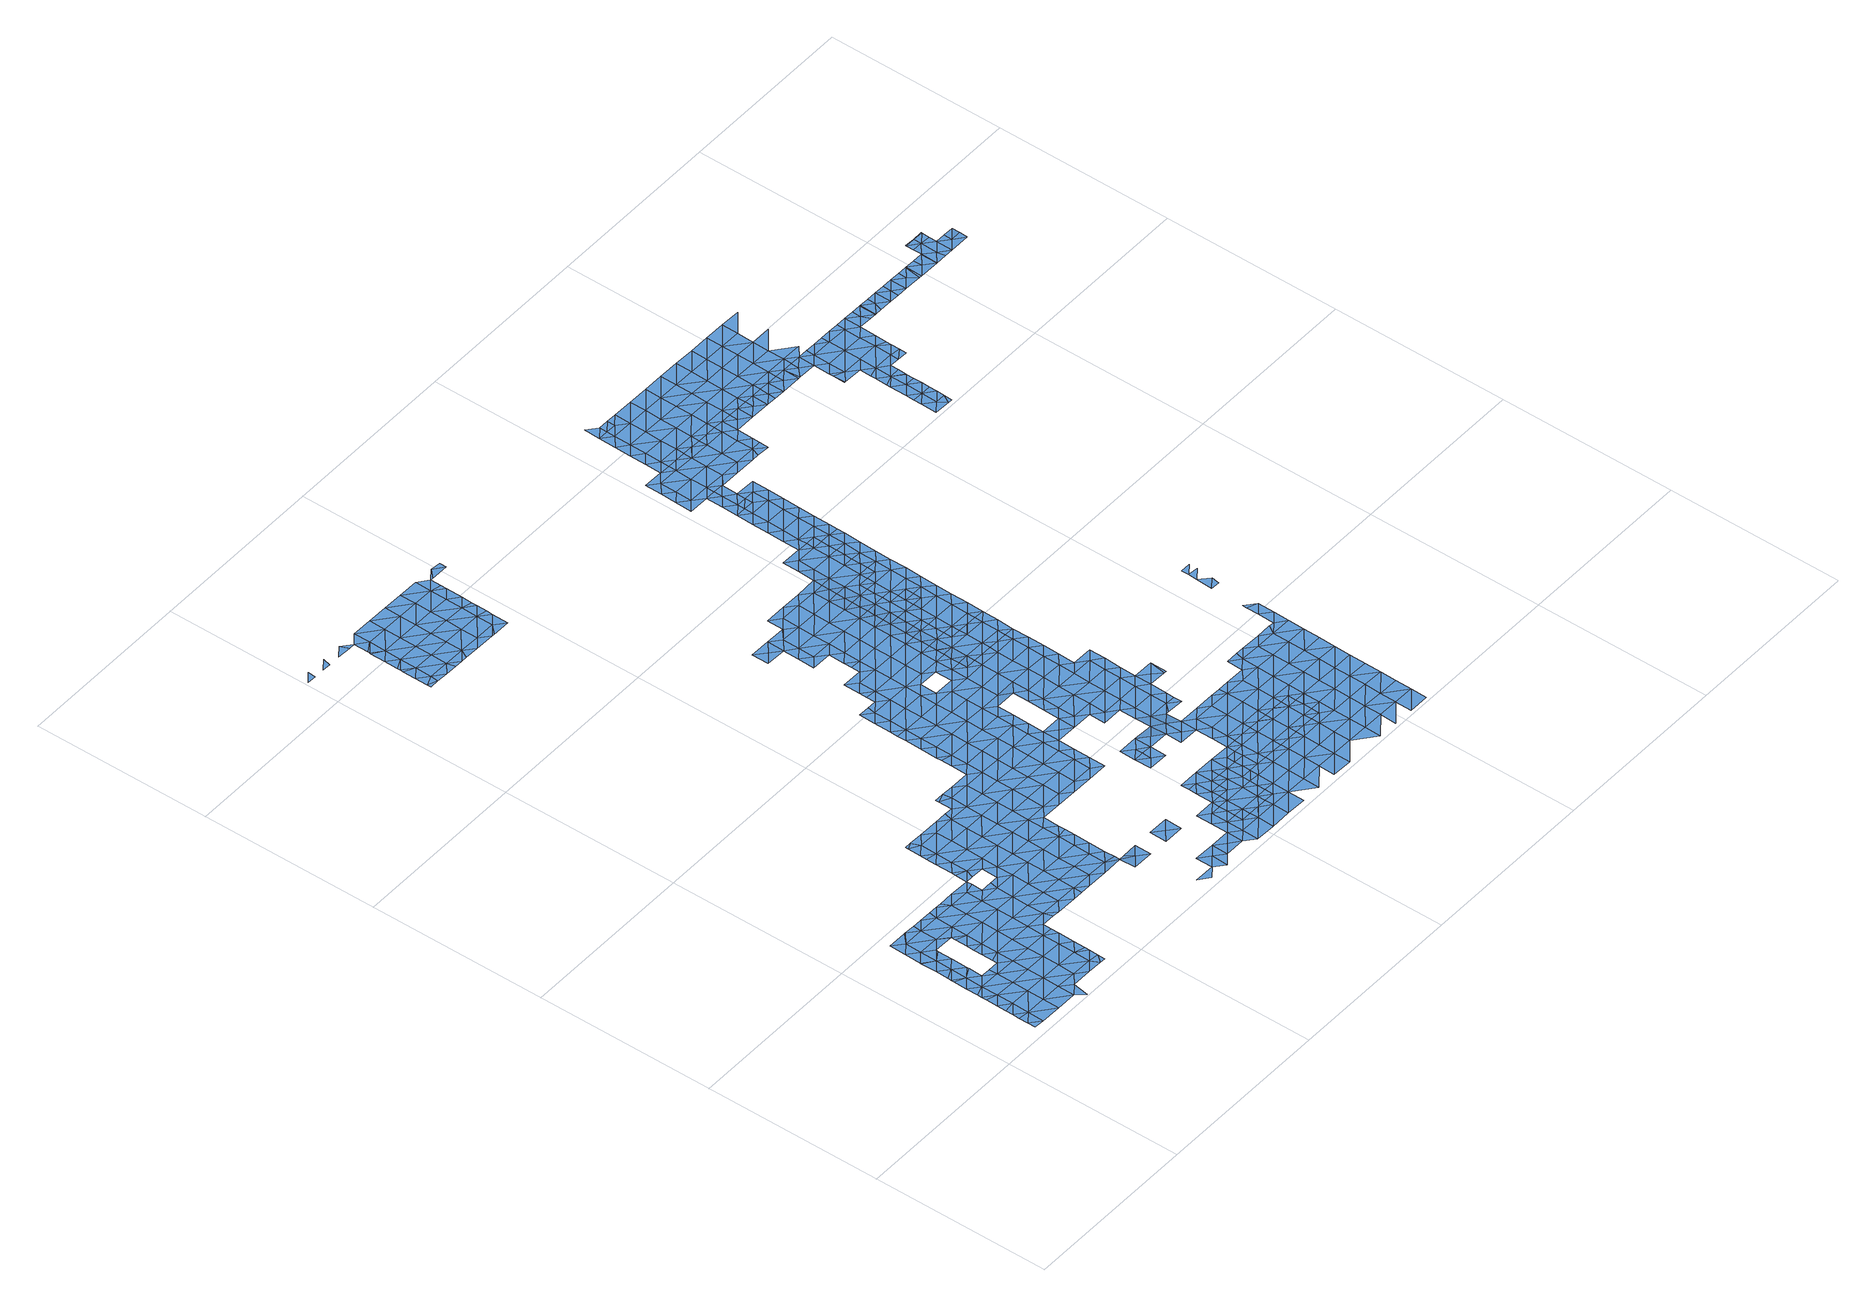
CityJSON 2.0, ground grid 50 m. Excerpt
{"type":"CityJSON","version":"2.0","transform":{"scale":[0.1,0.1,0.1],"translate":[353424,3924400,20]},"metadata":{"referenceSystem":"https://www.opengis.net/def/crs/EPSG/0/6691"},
"CityObjects":{
"waterbody1":{"type":"WaterBody","attributes":{"name":"3","class":"1140","function":"1","WaterBodyRiverFloodingRiskAttribute.description":"6","WaterBodyRiverFloodingRiskAttribute.rankOrg":"1","WaterBodyRiverFloodingRiskAttribute.adminType":"2","WaterBodyRiverFloodingRiskAttribute.scale":"L2"},"geometry":[{"type":"MultiSurface","lod":"1","boundaries":[[[0,1,2]],[[2,3,4]],[[4,3,5]],[[2,1,3]],[[5,6,7]],[[7,6,8]],[[5,3,6]],[[9,10,8]],[[1,11,3]],[[9,12,10]],[[8,6,9]],[[12,13,14]],[[15,6,3]],[[9,13,12]],[[11,16,3]],[[14,13,17]],[[16,15,3]],[[15,9,6]],[[17,18,19]],[[19,18,20]],[[18,17,13]],[[21,13,9]],[[22,23,20]],[[15,21,9]],[[23,22,24]],[[25,18,13]],[[26,16,11]],[[20,18,22]],[[27,28,24]],[[22,27,24]],[[21,29,13]],[[28,27,30]],[[31,18,25]],[[22,18,32]],[[27,33,30]],[[26,34,16]],[[25,13,29]],[[16,35,15]],[[30,33,36]],[[32,18,31]],[[32,37,22]],[[35,21,15]],[[27,22,37]],[[38,25,29]],[[36,39,40]],[[41,33,27]],[[35,16,34]],[[42,29,21]],[[36,33,39]],[[43,41,27]],[[43,27,37]],[[35,42,21]],[[44,34,26]],[[38,29,45]],[[46,40,39]],[[26,47,44]],[[41,48,33]],[[49,45,29]],[[33,48,39]],[[44,50,34]],[[51,46,39]],[[34,50,35]],[[49,29,42]],[[52,51,39]],[[53,48,41]],[[35,54,42]],[[55,45,56]],[[56,45,49]],[[39,48,52]],[[57,50,44]],[[58,55,56]],[[59,60,58]],[[42,54,49]],[[35,50,61]],[[60,59,62]],[[59,58,56]],[[63,51,52]],[[48,53,64]],[[65,56,49]],[[66,67,62]],[[35,61,54]],[[59,66,62]],[[48,68,52]],[[54,65,49]],[[66,64,67]],[[68,48,64]],[[57,69,50]],[[50,69,61]],[[63,52,70]],[[66,68,64]],[[65,71,56]],[[56,72,59]],[[73,66,59]],[[69,74,61]],[[75,69,57]],[[70,52,76]],[[52,68,76]],[[72,73,59]],[[73,68,66]],[[56,71,72]],[[54,61,77]],[[54,78,65]],[[79,70,76]],[[77,78,54]],[[78,71,65]],[[80,76,68]],[[75,81,69]],[[61,74,77]],[[82,74,69]],[[83,79,76]],[[81,75,84]],[[82,69,81]],[[71,85,72]],[[80,68,73]],[[78,85,71]],[[86,77,74]],[[87,86,74]],[[87,74,82]],[[83,76,88]],[[76,80,88]],[[77,89,78]],[[88,90,83]],[[89,77,86]],[[73,91,80]],[[72,85,92]],[[73,72,91]],[[78,93,85]],[[94,78,89]],[[72,92,91]],[[78,94,93]],[[90,88,95]],[[88,80,96]],[[97,85,93]],[[80,91,96]],[[92,85,97]],[[88,98,95]],[[88,96,98]],[[93,99,97]],[[92,97,100]],[[91,92,101]],[[98,102,95]],[[96,91,101]],[[99,103,97]],[[92,100,101]],[[98,96,104]],[[103,105,97]],[[106,98,104]],[[104,96,107]],[[96,101,107]],[[102,98,106]],[[100,97,105]],[[100,108,101]],[[109,104,107]],[[110,107,101]],[[102,111,112]],[[100,105,108]],[[113,109,107]],[[112,111,114]],[[105,103,115]],[[102,116,111]],[[117,101,108]],[[118,111,116]],[[119,114,120]],[[110,101,117]],[[114,111,120]],[[119,121,122]],[[113,107,110]],[[123,105,115]],[[122,121,124]],[[121,119,120]],[[108,105,123]],[[108,125,117]],[[126,123,115]],[[110,127,113]],[[121,128,124]],[[123,125,108]],[[124,128,129]],[[118,113,127]],[[130,129,131]],[[120,111,132]],[[111,118,132]],[[133,110,117]],[[129,128,131]],[[118,127,132]],[[133,127,110]],[[121,120,134]],[[135,117,125]],[[123,126,136]],[[137,128,121]],[[128,138,131]],[[120,132,134]],[[133,117,135]],[[139,121,134]],[[127,140,132]],[[125,123,141]],[[123,136,141]],[[137,121,139]],[[128,137,138]],[[125,142,135]],[[143,127,133]],[[132,140,134]],[[141,142,125]],[[127,143,140]],[[136,144,141]],[[145,137,139]],[[135,142,146]],[[133,135,147]],[[134,140,148]],[[139,134,149]],[[138,137,150]],[[143,133,147]],[[149,134,148]],[[135,146,147]],[[151,141,144]],[[142,141,151]],[[152,153,143]],[[153,148,140]],[[145,139,149]],[[142,154,146]],[[152,143,147]],[[151,154,142]],[[140,143,153]],[[150,137,145]],[[144,155,151]],[[145,156,150]],[[153,157,148]],[[158,152,147]],[[157,159,148]],[[159,145,149]],[[146,154,160]],[[155,161,151]],[[147,146,158]],[[162,154,151]],[[149,148,159]],[[146,160,158]],[[151,161,162]],[[156,145,163]],[[152,164,153]],[[159,165,145]],[[162,166,154]],[[164,157,153]],[[145,165,163]],[[160,154,166]],[[167,152,158]],[[168,158,160]],[[166,168,160]],[[152,167,164]],[[169,170,171]],[[163,172,173]],[[157,174,159]],[[172,163,165]],[[173,175,176]],[[158,177,167]],[[178,158,168]],[[159,174,165]],[[177,158,178]],[[157,164,179]],[[173,172,175]],[[177,180,167]],[[164,167,180]],[[157,179,174]],[[174,181,165]],[[165,182,172]],[[180,183,164]],[[181,182,165]],[[175,172,184]],[[164,183,179]],[[185,171,186]],[[187,171,185]],[[184,172,182]],[[186,188,185]],[[189,190,179]],[[187,185,191]],[[179,183,189]],[[174,179,190]],[[182,192,184]],[[183,180,193]],[[185,188,191]],[[181,174,190]],[[190,194,181]],[[191,188,195]],[[196,192,182]],[[183,197,189]],[[182,181,196]],[[196,181,194]],[[183,193,198]],[[188,199,195]],[[190,189,197]],[[183,198,197]],[[191,195,200]],[[190,201,194]],[[196,202,192]],[[199,200,195]],[[193,203,198]],[[192,202,204]],[[202,205,204]],[[190,197,201]],[[206,204,205]],[[207,206,205]],[[208,209,207]],[[200,199,210]],[[211,198,203]],[[199,212,210]],[[198,213,197]],[[194,201,214]],[[196,194,215]],[[196,216,202]],[[208,207,205]],[[211,213,198]],[[213,201,197]],[[215,194,214]],[[217,218,209]],[[219,200,220]],[[208,217,209]],[[200,210,220]],[[202,221,205]],[[222,210,212]],[[220,223,219]],[[224,214,201]],[[196,215,216]],[[218,225,226]],[[203,227,211]],[[228,219,223]],[[217,225,218]],[[229,222,212]],[[226,225,230]],[[220,210,231]],[[232,217,208]],[[202,216,221]],[[201,213,224]],[[233,234,220]],[[233,220,231]],[[230,235,236]],[[208,205,232]],[[223,220,234]],[[231,210,222]],[[237,238,214]],[[230,225,235]],[[232,205,221]],[[228,223,239]],[[240,216,215]],[[241,211,227]],[[217,242,225]],[[214,224,237]],[[243,239,223]],[[215,214,238]],[[243,223,234]],[[236,244,245]],[[244,236,235]],[[238,240,215]],[[246,231,222]],[[216,240,221]],[[242,217,232]],[[213,211,247]],[[244,248,245]],[[225,249,235]],[[250,241,227]],[[224,213,247]],[[229,251,222]],[[211,241,247]],[[222,252,246]],[[253,249,225]],[[224,254,237]],[[225,242,253]],[[254,238,237]],[[252,222,255]],[[232,256,242]],[[224,247,257]],[[248,244,258]],[[259,247,241]],[[221,240,260]],[[250,259,241]],[[232,221,256]],[[244,235,261]],[[229,262,251]],[[255,222,251]],[[224,257,254]],[[244,261,258]],[[221,260,256]],[[263,253,242]],[[235,249,261]],[[247,264,257]],[[264,247,259]],[[265,255,251]],[[266,260,240]],[[267,242,256]],[[258,268,269]],[[238,254,270]],[[240,238,266]],[[271,254,257]],[[264,271,257]],[[253,272,249]],[[269,268,273]],[[268,258,261]],[[266,238,270]],[[251,274,265]],[[242,267,263]],[[275,261,249]],[[266,276,260]],[[268,277,273]],[[260,278,256]],[[254,279,270]],[[280,274,251]],[[251,262,280]],[[281,273,277]],[[272,253,263]],[[275,268,261]],[[254,271,279]],[[282,267,256]],[[283,266,270]],[[262,284,280]],[[278,260,276]],[[280,285,274]],[[275,249,272]],[[286,287,288]],[[271,289,279]],[[270,279,283]],[[290,263,267]],[[275,291,268]],[[280,292,285]],[[293,289,271]],[[268,294,277]],[[266,295,276]],[[281,277,296]],[[287,297,288]],[[298,285,292]],[[263,299,272]],[[300,298,292]],[[291,294,268]],[[256,278,282]],[[266,283,295]],[[301,300,292]],[[302,286,288]],[[303,278,276]],[[299,304,272]],[[305,306,307]],[[263,290,299]],[[308,301,292]],[[309,301,308]],[[309,310,311]],[[267,282,290]],[[276,295,303]],[[275,272,304]],[[279,289,312]],[[296,277,294]],[[288,297,302]],[[306,313,307]],[[310,309,308]],[[312,289,293]],[[297,305,314]],[[305,307,314]],[[315,282,278]],[[296,316,317]],[[318,291,275]],[[319,278,303]],[[320,302,297]],[[314,320,297]],[[316,321,317]],[[290,322,299]],[[280,323,324]],[[292,280,325]],[[326,310,308]],[[319,315,278]],[[296,294,316]],[[275,304,327]],[[282,315,290]],[[325,280,324]],[[313,328,307]],[[329,294,291]],[[316,330,321]],[[312,293,331]],[[321,330,313]],[[332,326,308]],[[320,333,302]],[[308,292,332]],[[331,334,312]],[[312,334,335]],[[314,307,328]],[[275,327,318]],[[332,292,325]],[[315,336,290]],[[337,320,314]],[[304,338,327]],[[339,324,323]],[[331,293,340]],[[328,341,314]],[[319,303,342]],[[328,313,330]],[[290,336,322]],[[335,343,344]],[[345,333,320]],[[291,318,329]],[[346,325,324]],[[316,294,347]],[[337,345,320]],[[335,334,343]],[[348,340,349]],[[340,350,331]],[[351,326,332]],[[347,294,329]],[[352,315,319]],[[344,353,342]],[[354,355,356]],[[322,357,338]],[[358,328,330]],[[314,341,337]],[[359,332,325]],[[330,316,360]],[[344,343,353]],[[361,362,354]],[[350,363,331]],[[322,336,357]],[[319,342,364]],[[332,365,351]],[[366,367,327]],[[355,368,356]],[[360,316,347]],[[327,338,366]],[[360,358,330]],[[369,336,315]],[[361,354,356]],[[358,341,328]],[[334,331,363]],[[346,324,339]],[[337,370,345]],[[318,327,367]],[[348,349,371]],[[340,348,350]],[[342,353,364]],[[359,365,332]],[[343,334,363]],[[372,373,374]],[[361,375,362]],[[338,357,366]],[[352,319,364]],[[352,369,315]],[[376,345,370]],[[367,377,318]],[[378,353,343]],[[379,361,356]],[[357,336,380]],[[381,347,329]],[[382,362,375]],[[372,383,373]],[[329,318,377]],[[325,346,359]],[[341,384,337]],[[385,386,339]],[[371,387,348]],[[388,389,357]],[[374,390,368]],[[356,368,379]],[[391,343,363]],[[377,381,329]],[[392,364,353]],[[357,380,388]],[[393,375,361]],[[348,394,350]],[[366,357,389]],[[395,376,370]],[[380,336,369]],[[374,373,390]],[[396,360,347]],[[371,382,397]],[[383,398,373]],[[399,341,358]],[[382,375,397]],[[339,386,346]],[[400,379,368]],[[393,361,379]],[[390,400,368]],[[337,401,370]],[[378,343,391]],[[402,365,359]],[[392,352,364]],[[403,404,366]],[[366,405,367]],[[397,387,371]],[[350,394,363]],[[366,389,403]],[[373,398,406]],[[407,358,360]],[[408,380,369]],[[341,399,384]],[[385,409,386]],[[366,404,405]],[[410,377,367]],[[411,390,373]],[[412,391,363]],[[392,353,378]],[[346,413,359]],[[414,402,359]],[[415,397,375]],[[416,410,367]],[[348,387,394]],[[417,375,393]],[[396,347,381]],[[418,369,352]],[[367,405,416]],[[400,419,379]],[[407,399,358]],[[370,401,395]],[[392,420,352]],[[421,408,369]],[[337,384,401]],[[422,346,386]],[[373,406,423]],[[424,417,393]],[[420,418,352]],[[425,387,397]],[[426,427,377]],[[428,378,391]],[[426,377,410]],[[407,360,396]],[[363,394,412]],[[423,406,429]],[[381,377,427]],[[400,390,411]],[[346,422,413]],[[407,430,399]],[[414,359,413]],[[373,423,411]],[[399,431,384]],[[432,396,381]],[[433,417,424]],[[434,428,391]],[[375,417,415]],[[434,391,412]],[[411,435,400]],[[421,369,418]],[[378,436,392]],[[429,437,423]],[[381,427,432]],[[400,435,419]],[[425,438,387]],[[386,409,439]],[[386,440,422]],[[428,436,378]],[[441,414,413]],[[397,415,425]],[[395,401,442]],[[443,444,396]],[[396,444,407]],[[443,396,432]],[[394,387,438]],[[394,445,412]],[[446,432,427]],[[447,415,417]],[[431,448,384]],[[439,440,386]],[[392,449,420]],[[450,421,418]],[[399,430,431]],[[451,447,417]],[[451,417,433]],[[444,452,407]],[[438,445,394]],[[401,384,448]],[[452,453,407]],[[454,430,407]],[[422,455,413]],[[436,449,392]],[[413,456,441]],[[423,457,411]],[[453,454,407]],[[427,458,446]],[[435,459,419]],[[412,460,434]],[[401,448,442]],[[461,456,413]],[[462,428,434]],[[420,463,418]],[[464,457,423]],[[415,465,425]],[[418,466,450]],[[423,437,464]],[[467,432,446]],[[455,461,413]],[[468,435,411]],[[465,415,447]],[[449,463,420]],[[437,469,464]],[[458,470,446]],[[471,472,430]],[[430,472,431]],[[460,462,434]],[[471,430,454]],[[463,466,418]],[[464,469,473]],[[474,475,476]],[[465,477,425]],[[462,478,428]],[[422,440,455]],[[476,479,474]],[[472,480,431]],[[474,479,481]],[[438,425,477]],[[412,445,460]],[[436,428,478]],[[480,482,431]],[[431,482,448]],[[483,446,470]],[[467,446,483]],[[474,484,475]],[[485,442,448]],[[484,470,486]],[[473,487,464]],[[468,411,457]],[[478,488,436]],[[438,489,445]],[[486,475,484]],[[436,488,449]],[[490,461,455]],[[459,435,468]],[[481,491,474]],[[438,477,489]],[[492,485,448]],[[492,448,482]],[[493,460,445]],[[460,494,462]],[[477,465,495]],[[496,495,465]],[[497,466,463]],[[470,498,483]],[[499,439,500]],[[489,493,445]],[[491,501,474]],[[502,463,449]],[[498,470,484]],[[440,439,503]],[[455,504,490]],[[464,505,457]],[[502,449,488]],[[506,459,468]],[[501,507,474]],[[495,508,477]],[[455,440,503]],[[509,497,463]],[[510,505,464]],[[505,468,457]],[[493,494,460]],[[439,499,503]],[[474,511,484]],[[464,487,510]],[[512,483,498]],[[502,509,463]],[[513,510,514]],[[503,515,455]],[[487,514,510]],[[516,506,468]],[[455,515,504]],[[517,507,501]],[[508,495,496]],[[484,518,498]],[[519,512,498]],[[500,520,499]],[[521,522,523]],[[524,516,468]],[[508,496,525]],[[523,522,526]],[[527,521,523]],[[474,507,511]],[[513,528,510]],[[518,519,498]],[[529,503,499]],[[515,530,504]],[[531,532,533]],[[524,468,505]],[[532,527,523]],[[531,527,532]],[[534,530,535]],[[534,504,530]],[[517,536,507]],[[526,537,523]],[[535,538,539]],[[520,529,499]],[[484,511,518]],[[530,538,535]],[[540,511,507]],[[541,533,532]],[[542,538,528]],[[510,543,505]],[[542,539,538]],[[540,507,536]],[[524,544,516]],[[518,545,519]],[[546,532,523]],[[510,528,547]],[[548,523,537]],[[549,519,545]],[[540,550,511]],[[515,503,551]],[[532,552,541]],[[515,553,530]],[[505,554,524]],[[555,549,545]],[[555,548,537]],[[528,538,547]],[[551,503,529]],[[518,511,550]],[[551,553,515]],[[553,538,530]],[[545,548,555]],[[543,554,505]],[[556,520,557]],[[510,547,543]],[[554,544,524]],[[518,558,545]],[[546,523,548]],[[556,529,520]],[[518,550,558]],[[552,532,546]],[[559,545,558]],[[548,545,559]],[[546,560,552]],[[561,551,529]],[[560,562,563]],[[547,564,543]],[[554,565,544]],[[563,552,560]],[[538,553,566]],[[547,538,564]],[[548,567,546]],[[568,569,570]],[[570,569,571]],[[567,548,559]],[[572,544,565]],[[564,538,566]],[[573,574,568]],[[575,529,556]],[[576,553,551]],[[570,573,568]],[[577,554,543]],[[565,578,572]],[[579,580,581]],[[580,562,560]],[[579,562,580]],[[567,582,546]],[[571,583,570]],[[560,546,582]],[[584,577,543]],[[529,575,561]],[[585,566,553]],[[573,586,574]],[[584,543,564]],[[587,588,556]],[[574,586,589]],[[590,591,592]],[[591,581,580]],[[590,581,591]],[[593,592,591]],[[576,551,561]],[[580,560,594]],[[565,554,577]],[[595,596,589]],[[560,582,594]],[[597,573,570]],[[586,595,589]],[[578,565,598]],[[599,570,583]],[[600,593,591]],[[601,593,600]],[[577,602,565]],[[580,603,591]],[[583,601,600]],[[575,556,588]],[[599,597,570]],[[587,604,588]],[[565,602,598]],[[553,576,585]],[[580,594,603]],[[575,605,561]],[[564,566,606]],[[573,607,586]],[[599,583,600]],[[608,596,595]],[[609,605,575]],[[606,566,585]],[[610,591,603]],[[584,564,606]],[[600,591,610]],[[611,577,584]],[[575,588,609]],[[586,612,595]],[[613,614,600]],[[600,614,599]],[[576,561,605]],[[600,610,613]],[[607,612,586]],[[615,611,584]],[[608,595,616]],[[573,597,607]],[[615,584,606]],[[577,611,602]],[[605,617,576]],[[612,616,595]],[[576,618,585]],[[598,602,619]],[[597,599,620]],[[621,606,585]],[[599,614,620]],[[611,622,602]],[[623,607,597]],[[620,623,597]],[[618,621,585]],[[602,622,619]],[[576,617,618]],[[612,624,616]],[[624,625,626]],[[626,616,624]],[[607,627,612]],[[615,606,621]],[[627,607,623]],[[628,611,615]],[[622,629,619]],[[630,624,612]],[[631,628,615]],[[628,622,611]],[[632,625,624]],[[630,612,627]],[[631,615,621]],[[632,624,630]],[[622,633,629]],[[628,634,622]],[[622,634,633]],[[635,633,636]],[[633,634,636]],[[637,638,635]],[[636,637,635]],[[638,637,639]],[[640,641,642]],[[643,642,641]],[[644,643,645]],[[644,646,647]]]}]},
"waterbody2":{"type":"WaterBody","attributes":{"name":"3","class":"1140","function":"1","WaterBodyRiverFloodingRiskAttribute.description":"6","WaterBodyRiverFloodingRiskAttribute.rankOrg":"1","WaterBodyRiverFloodingRiskAttribute.adminType":"2","WaterBodyRiverFloodingRiskAttribute.scale":"L2"},"geometry":[{"type":"MultiSurface","lod":"1","boundaries":[[[648,649,650]],[[651,652,653]],[[654,655,656]],[[655,657,658]],[[657,655,654]],[[659,660,658]],[[657,659,658]],[[659,661,660]],[[662,663,664]],[[654,665,657]],[[666,667,668]],[[666,661,667]],[[661,659,667]],[[669,670,668]],[[657,671,659]],[[667,669,668]],[[662,672,663]],[[671,657,665]],[[669,673,670]],[[674,675,673]],[[659,676,667]],[[675,674,672]],[[674,673,669]],[[671,665,677]],[[667,678,669]],[[659,671,676]],[[672,674,679]],[[680,671,677]],[[678,667,676]],[[671,681,676]],[[674,682,679]],[[669,678,683]],[[674,669,682]],[[671,680,681]],[[684,681,680]],[[669,683,682]],[[678,676,685]],[[685,676,681]],[[679,682,686]],[[684,687,681]],[[683,678,688]],[[688,678,685]],[[687,689,681]],[[683,688,690]],[[682,683,691]],[[689,692,681]],[[686,682,691]],[[683,690,691]],[[685,681,692]],[[693,689,687]],[[688,685,692]],[[694,690,688]],[[686,691,695]],[[696,691,690]],[[688,692,694]],[[693,697,689]],[[698,690,694]],[[697,693,699]],[[695,691,696]],[[692,700,694]],[[690,698,696]],[[692,689,700]],[[696,701,695]],[[702,698,694]],[[703,697,699]],[[689,697,700]],[[694,700,702]],[[702,704,698]],[[698,705,696]],[[706,700,697]],[[703,706,697]],[[705,701,696]],[[707,700,706]],[[705,698,704]],[[702,700,708]],[[700,707,708]],[[702,709,704]],[[710,702,708]],[[709,702,710]],[[711,701,705]],[[712,705,704]],[[709,712,704]],[[713,714,705]],[[705,714,711]],[[705,712,713]],[[715,716,714]],[[717,716,715]],[[716,717,718]],[[719,720,721]],[[719,721,722]],[[722,723,719]],[[723,722,724]]]}]},
"waterbody3":{"type":"WaterBody","attributes":{"name":"3","class":"1140","function":"1","WaterBodyRiverFloodingRiskAttribute.description":"6","WaterBodyRiverFloodingRiskAttribute.rankOrg":"1","WaterBodyRiverFloodingRiskAttribute.adminType":"2","WaterBodyRiverFloodingRiskAttribute.scale":"L2"},"geometry":[{"type":"MultiSurface","lod":"1","boundaries":[[[725,726,155]],[[727,726,728]],[[729,726,727]],[[729,155,726]],[[728,726,725]]]}]},
"waterbody4":{"type":"WaterBody","attributes":{"name":"3","class":"1140","function":"1","WaterBodyRiverFloodingRiskAttribute.description":"6","WaterBodyRiverFloodingRiskAttribute.rankOrg":"1","WaterBodyRiverFloodingRiskAttribute.adminType":"2","WaterBodyRiverFloodingRiskAttribute.scale":"L2"},"geometry":[{"type":"MultiSurface","lod":"1","boundaries":[[[730,731,732]],[[733,730,732]],[[731,734,732]],[[734,733,732]]]}]},
"waterbody5":{"type":"WaterBody","attributes":{"name":"3","class":"1140","function":"1","WaterBodyRiverFloodingRiskAttribute.description":"6","WaterBodyRiverFloodingRiskAttribute.rankOrg":"1","WaterBodyRiverFloodingRiskAttribute.adminType":"2","WaterBodyRiverFloodingRiskAttribute.scale":"L2"},"geometry":[{"type":"MultiSurface","lod":"1","boundaries":[[[735,736,737]],[[735,738,736]],[[738,739,736]],[[736,739,740]],[[740,737,736]]]}]},
"waterbody6":{"type":"WaterBody","attributes":{"name":"3","class":"1140","function":"1","WaterBodyRiverFloodingRiskAttribute.description":"6","WaterBodyRiverFloodingRiskAttribute.rankOrg":"1","WaterBodyRiverFloodingRiskAttribute.adminType":"2","WaterBodyRiverFloodingRiskAttribute.scale":"L2"},"geometry":[{"type":"MultiSurface","lod":"1","boundaries":[[[741,742,743]],[[744,239,743]],[[745,372,746]],[[747,743,239]],[[745,748,749]],[[748,745,746]],[[748,746,750]],[[751,752,750]],[[752,753,742]],[[746,372,751]],[[751,753,752]],[[754,750,752]],[[754,752,742]],[[753,755,742]],[[742,755,743]],[[755,744,743]],[[744,755,756]],[[756,755,757]],[[755,753,757]],[[747,758,743]],[[741,743,758]],[[746,751,750]]]}]},
"waterbody7":{"type":"WaterBody","attributes":{"name":"3","class":"1140","function":"1","WaterBodyRiverFloodingRiskAttribute.description":"6","WaterBodyRiverFloodingRiskAttribute.rankOrg":"2","WaterBodyRiverFloodingRiskAttribute.adminType":"2","WaterBodyRiverFloodingRiskAttribute.scale":"L2"},"geometry":[{"type":"MultiSurface","lod":"1","boundaries":[[[362,759,760]],[[738,735,761]],[[738,761,739]],[[735,354,760]],[[760,759,735]],[[760,354,362]],[[762,739,761]],[[759,762,761]],[[759,761,735]]]}]},
"waterbody8":{"type":"WaterBody","attributes":{"name":"3","class":"1140","function":"1","WaterBodyRiverFloodingRiskAttribute.description":"6","WaterBodyRiverFloodingRiskAttribute.rankOrg":"2","WaterBodyRiverFloodingRiskAttribute.adminType":"2","WaterBodyRiverFloodingRiskAttribute.scale":"L2"},"geometry":[{"type":"MultiSurface","lod":"1","boundaries":[[[763,487,764]],[[765,535,763]],[[456,461,766]],[[255,767,768]],[[767,255,265]],[[298,300,274]],[[274,300,767]],[[766,414,441]],[[441,456,766]],[[513,514,763]],[[763,514,487]],[[473,764,487]],[[473,469,764]],[[437,769,764]],[[429,769,437]],[[528,513,763]],[[542,528,763]],[[539,542,763]],[[535,539,763]],[[534,535,765]],[[490,765,461]],[[461,765,766]],[[766,765,763]],[[766,763,764]],[[766,764,770]],[[766,770,414]],[[402,414,770]],[[402,770,365]],[[365,770,771]],[[771,770,769]],[[771,769,772]],[[406,772,769]],[[398,772,406]],[[383,772,398]],[[383,372,772]],[[772,372,745]],[[469,437,764]],[[351,365,771]],[[770,764,769]],[[749,773,326]],[[772,749,771]],[[429,406,769]],[[745,749,772]],[[285,298,274]],[[246,252,768]],[[231,246,768]],[[233,231,768]],[[265,274,767]],[[252,255,768]],[[300,301,767]],[[742,741,774]],[[754,742,774]],[[750,754,774]],[[311,750,774]],[[773,311,310]],[[310,326,773]],[[351,771,326]],[[749,326,771]],[[749,748,773]],[[748,750,773]],[[773,750,311]],[[767,775,768]],[[504,534,765]],[[490,504,765]],[[776,758,775]],[[776,775,767]],[[758,747,775]],[[775,234,768]],[[234,775,243]],[[239,243,775]],[[747,239,775]],[[234,233,768]],[[309,776,301]],[[741,758,774]],[[776,774,758]],[[776,311,774]],[[309,311,776]],[[776,767,301]]]}]},
"waterbody9":{"type":"WaterBody","attributes":{"name":"3","class":"1140","function":"1","WaterBodyRiverFloodingRiskAttribute.description":"6","WaterBodyRiverFloodingRiskAttribute.rankOrg":"2","WaterBodyRiverFloodingRiskAttribute.adminType":"2","WaterBodyRiverFloodingRiskAttribute.scale":"L2"},"geometry":[{"type":"MultiSurface","lod":"1","boundaries":[[[497,777,466]],[[458,778,470]],[[486,470,778]],[[475,778,779]],[[778,410,779]],[[779,410,416]],[[416,405,779]],[[388,380,780]],[[475,486,778]],[[380,408,780]],[[781,421,450]],[[782,783,781]],[[501,491,783]],[[782,501,783]],[[517,501,782]],[[781,777,782]],[[497,509,777]],[[476,475,779]],[[426,410,778]],[[408,421,780]],[[781,780,421]],[[536,517,782]],[[536,782,784]],[[777,784,782]],[[509,784,777]],[[450,466,781]],[[466,777,781]],[[389,388,780]],[[403,389,785]],[[403,785,404]],[[404,785,405]],[[405,785,779]],[[479,779,785]],[[476,779,479]],[[481,479,783]],[[458,427,778]],[[389,780,785]],[[783,491,481]],[[426,778,427]],[[781,785,780]],[[783,785,781]],[[783,479,785]]]}]},
"waterbody10":{"type":"WaterBody","attributes":{"name":"3","class":"1140","function":"1","WaterBodyRiverFloodingRiskAttribute.description":"6","WaterBodyRiverFloodingRiskAttribute.rankOrg":"2","WaterBodyRiverFloodingRiskAttribute.adminType":"2","WaterBodyRiverFloodingRiskAttribute.scale":"L2"},"geometry":[{"type":"MultiSurface","lod":"1","boundaries":[[[786,787,527]],[[443,432,788]],[[788,432,467]],[[549,537,789]],[[526,789,537]],[[555,537,549]],[[579,790,562]],[[552,563,791]],[[792,482,793]],[[787,454,453]],[[471,786,472]],[[443,788,444]],[[521,787,522]],[[531,533,786]],[[601,583,794]],[[571,569,794]],[[571,794,583]],[[467,483,788]],[[788,483,522]],[[522,787,788]],[[788,787,444]],[[444,787,452]],[[453,452,787]],[[480,793,482]],[[485,492,792]],[[482,792,492]],[[480,472,793]],[[786,793,472]],[[471,454,786]],[[786,454,787]],[[521,527,787]],[[541,552,791]],[[541,791,533]],[[533,791,793]],[[793,791,792]],[[790,792,791]],[[562,790,791]],[[562,791,563]],[[786,533,793]],[[795,796,797]],[[795,797,485]],[[569,798,796]],[[483,789,522]],[[526,522,789]],[[601,794,593]],[[794,569,796]],[[792,795,485]],[[796,798,797]],[[531,786,527]],[[512,519,789]],[[549,789,519]],[[590,799,581]],[[581,790,579]],[[799,790,581]],[[790,799,792]],[[590,592,799]],[[799,592,593]],[[799,593,794]],[[799,794,796]],[[799,796,795]],[[789,483,512]],[[799,795,792]]]}]},
"waterbody11":{"type":"WaterBody","attributes":{"name":"3","class":"1140","function":"1","WaterBodyRiverFloodingRiskAttribute.description":"6","WaterBodyRiverFloodingRiskAttribute.rankOrg":"2","WaterBodyRiverFloodingRiskAttribute.adminType":"2","WaterBodyRiverFloodingRiskAttribute.scale":"L2"},"geometry":[{"type":"MultiSurface","lod":"1","boundaries":[[[800,801,802]],[[802,596,803]],[[626,625,803]],[[616,626,608]],[[803,800,802]],[[608,803,596]],[[804,801,800]],[[608,626,803]],[[800,625,805]],[[625,800,803]],[[800,805,804]]]}]},
"waterbody12":{"type":"WaterBody","attributes":{"name":"3","class":"1140","function":"1","WaterBodyRiverFloodingRiskAttribute.description":"6","WaterBodyRiverFloodingRiskAttribute.rankOrg":"2","WaterBodyRiverFloodingRiskAttribute.adminType":"2","WaterBodyRiverFloodingRiskAttribute.scale":"L2"},"geometry":[{"type":"MultiSurface","lod":"1","boundaries":[[[806,807,808]],[[808,809,806]],[[806,810,807]],[[807,810,811]],[[809,812,806]],[[811,813,814]],[[813,811,810]],[[812,815,806]],[[816,721,814]],[[816,814,813]],[[810,817,813]],[[818,815,812]],[[810,806,817]],[[722,721,816]],[[817,806,815]],[[816,724,722]],[[818,819,815]],[[813,817,820]],[[816,813,821]],[[815,819,822]],[[821,813,820]],[[724,816,821]],[[815,822,823]],[[817,815,824]],[[825,724,821]],[[723,724,825]],[[822,826,823]],[[824,815,823]],[[820,817,824]],[[826,827,823]],[[828,825,821]],[[820,824,829]],[[821,820,830]],[[830,820,829]],[[827,831,823]],[[831,832,823]],[[832,829,824]],[[828,821,830]],[[824,823,832]],[[827,833,831]],[[834,830,829]],[[833,835,831]],[[836,829,832]],[[837,828,830]],[[834,829,836]],[[838,831,835]],[[831,839,832]],[[832,839,836]],[[830,834,837]],[[835,840,838]],[[831,838,839]],[[836,841,834]],[[839,841,836]],[[840,842,838]],[[841,843,834]],[[834,844,837]],[[843,844,834]],[[842,845,838]],[[838,846,839]],[[847,845,842]],[[841,839,846]],[[838,845,846]],[[847,848,845]],[[843,841,849]],[[841,846,849]],[[845,850,846]],[[843,849,851]],[[844,843,852]],[[845,848,850]],[[843,851,852]],[[846,853,849]],[[850,848,854]],[[846,850,855]],[[854,856,850]],[[846,855,853]],[[857,852,851]],[[851,849,858]],[[858,849,853]],[[850,859,855]],[[850,856,859]],[[851,858,857]],[[856,860,859]],[[855,859,861]],[[853,855,862]],[[853,863,858]],[[860,864,859]],[[862,855,861]],[[859,865,861]],[[853,862,863]],[[865,859,864]],[[857,858,866]],[[867,865,864]],[[858,863,866]],[[861,865,868]],[[862,861,869]],[[867,870,865]],[[869,861,868]],[[863,862,869]],[[871,866,863]],[[870,872,865]],[[865,872,868]],[[873,863,869]],[[874,869,868]],[[863,873,871]],[[875,871,873]]]}]},
"waterbody13":{"type":"WaterBody","attributes":{"name":"3","class":"1140","function":"1","WaterBodyRiverFloodingRiskAttribute.description":"6","WaterBodyRiverFloodingRiskAttribute.rankOrg":"1","WaterBodyRiverFloodingRiskAttribute.adminType":"2","WaterBodyRiverFloodingRiskAttribute.scale":"L2"},"geometry":[{"type":"MultiSurface","lod":"1","boundaries":[[[876,877,878]],[[876,879,877]],[[878,880,876]],[[878,881,880]],[[880,881,835]],[[835,833,880]],[[882,883,884]],[[885,883,882]],[[886,883,885]],[[886,885,887]],[[888,880,827]],[[888,827,826]],[[833,827,880]],[[881,889,890]],[[889,842,890]],[[890,842,840]],[[891,892,856]],[[860,856,892]],[[864,860,892]],[[893,894,895]],[[894,882,895]],[[894,896,882]],[[896,894,897]],[[877,879,898]],[[899,879,900]],[[899,900,901]],[[901,805,899]],[[804,805,901]],[[901,902,801]],[[903,902,901]],[[901,801,804]],[[904,899,805]],[[905,906,907]],[[908,909,910]],[[911,908,912]],[[897,894,913]],[[894,870,913]],[[902,914,801]],[[915,916,907]],[[917,918,919]],[[918,917,920]],[[921,922,923]],[[924,925,922]],[[923,926,927]],[[928,929,926]],[[929,930,931]],[[932,930,933]],[[933,887,932]],[[934,935,936]],[[937,938,939]],[[940,935,941]],[[939,942,943]],[[896,942,939]],[[882,896,885]],[[884,895,882]],[[893,870,894]],[[913,870,944]],[[913,944,945]],[[944,864,945]],[[944,870,867]],[[867,864,944]],[[946,864,892]],[[854,947,856]],[[818,948,819]],[[948,822,819]],[[903,949,902]],[[950,949,903]],[[900,903,901]],[[948,812,951]],[[879,876,900]],[[888,876,880]],[[948,888,822]],[[952,953,954]],[[955,909,908]],[[908,956,955]],[[948,876,888]],[[876,948,900]],[[951,900,948]],[[951,903,900]],[[826,822,888]],[[818,812,948]],[[951,950,903]],[[951,808,950]],[[809,808,951]],[[951,812,809]],[[808,957,950]],[[958,897,913]],[[896,897,959]],[[959,942,896]],[[942,959,960]],[[942,960,943]],[[960,961,943]],[[961,962,943]],[[962,941,943]],[[963,941,962]],[[963,964,941]],[[935,943,941]],[[934,943,935]],[[939,943,934]],[[939,934,937]],[[950,957,965]],[[934,966,937]],[[936,966,934]],[[966,936,967]],[[968,940,941]],[[941,969,968]],[[941,970,969]],[[949,965,971]],[[972,956,953]],[[953,956,908]],[[953,908,954]],[[911,954,908]],[[920,973,918]],[[918,974,919]],[[974,918,912]],[[973,912,918]],[[908,910,912]],[[912,910,974]],[[974,910,975]],[[975,910,976]],[[949,950,965]],[[949,971,902]],[[902,971,914]],[[904,977,899]],[[899,977,879]],[[977,898,879]],[[877,978,979]],[[877,898,978]],[[877,979,980]],[[981,889,982]],[[981,842,889]],[[847,842,981]],[[848,982,947]],[[983,947,982]],[[983,891,947]],[[909,976,910]],[[905,976,909]],[[907,976,905]],[[976,907,916]],[[984,887,885]],[[985,984,885]],[[985,885,896]],[[986,959,958]],[[959,986,987]],[[987,986,988]],[[989,970,964]],[[990,970,989]],[[991,970,990]],[[970,991,992]],[[992,969,970]],[[993,991,990]],[[990,989,994]],[[964,970,941]],[[987,960,959]],[[959,897,958]],[[923,925,926]],[[928,926,925]],[[985,896,939]],[[939,995,985]],[[938,995,939]],[[995,984,985]],[[932,887,984]],[[996,932,984]],[[931,930,932]],[[996,931,932]],[[926,929,931]],[[864,946,945]],[[891,946,892]],[[856,947,891]],[[927,926,931]],[[923,922,925]],[[854,848,947]],[[847,981,848]],[[840,835,890]],[[881,890,835]],[[997,998,999]],[[848,981,982]],[[980,1000,877]],[[881,878,1000]],[[878,877,1000]],[[994,1001,990]],[[1002,1003,1004]],[[1005,916,1006]],[[906,915,907]],[[1006,916,915]],[[1002,1004,1006]],[[1006,1004,1005]],[[1007,1005,1004]],[[1007,1004,1003]],[[922,921,1007]],[[922,1003,924]],[[1003,922,1007]],[[999,998,1008]],[[1009,999,1008]],[[1008,1001,1009]],[[1008,990,1001]],[[1008,1010,990]],[[1010,1008,998]],[[990,1010,993]]]}]}
},
"vertices":[
[139,31,2],[167,29,2],[139,53,2],[168,75,2],[139,78,2],[140,99,2],[169,122,2],[140,118,2],[141,146,2],[170,168,2],[141,177,2],[224,28,2],[141,191,2],[170,214,2],[142,204,2],[225,121,2],[225,74,2],[142,238,2],[171,261,2],[143,275,2],[143,284,2],[226,167,2],[172,307,2],[143,293,2],[144,330,2],[199,237,2],[281,28,2],[173,353,2],[144,374,2],[227,213,2],[144,376,2],[200,276,2],[200,283,2],[173,399,2],[281,74,2],[282,120,2],[145,423,2],[201,329,2],[225,236,2],[174,445,2],[146,469,2],[202,376,2],[283,166,2],[201,370,2],[310,50,2],[256,236,2],[199,468,2],[302,4,2],[230,398,2],[284,212,2],[338,73,2],[203,468,2],[231,444,2],[256,375,2],[340,165,2],[256,249,2],[284,259,2],[366,49,2],[256,283,2],[285,305,2],[257,305,2],[339,119,2],[257,328,2],[233,467,2],[258,375,2],[340,211,2],[286,351,2],[258,362,2],[287,397,2],[395,72,2],[259,467,2],[341,258,2],[342,304,2],[343,350,2],[396,118,2],[406,48,2],[288,443,2],[396,164,2],[397,210,2],[293,466,2],[343,397,2],[423,68,2],[424,95,2],[316,466,2],[423,48,2],[398,257,2],[425,141,2],[424,108,2],[344,443,2],[425,187,2],[332,465,2],[399,349,2],[399,303,2],[426,233,2],[426,209,2],[373,465,2],[400,396,2],[455,256,2],[401,442,2],[463,233,2],[455,302,2],[456,348,2],[430,464,2],[482,232,2],[429,418,2],[511,255,2],[430,448,2],[457,395,2],[512,301,2],[461,418,2],[514,394,2],[458,487,2],[430,498,2],[485,417,2],[431,510,2],[540,231,2],[451,464,2],[513,347,2],[486,463,2],[431,557,2],[459,533,2],[460,579,2],[432,585,2],[568,254,2],[432,603,2],[569,300,2],[568,231,2],[514,440,2],[461,625,2],[433,641,2],[433,649,2],[450,649,2],[515,486,2],[570,393,2],[516,532,2],[570,346,2],[596,230,2],[517,624,2],[489,648,2],[517,578,2],[572,485,2],[625,253,2],[626,299,2],[571,439,2],[653,229,2],[574,624,2],[626,345,2],[627,392,2],[573,531,2],[573,577,2],[546,647,2],[682,252,2],[628,438,2],[629,484,2],[682,298,2],[709,229,5],[580,647,2],[629,531,2],[684,391,2],[630,577,2],[683,344,2],[710,244,4],[710,275,2],[603,646,2],[685,483,2],[631,623,2],[711,321,2],[685,437,2],[712,367,2],[763,42,8],[791,19,8],[820,41,8],[632,669,2],[603,685,2],[687,576,2],[629,693,2],[603,693,2],[712,414,2],[712,394,2],[686,530,2],[713,459,2],[688,622,2],[688,668,2],[742,482,2],[661,692,2],[849,64,8],[848,18,8],[820,88,8],[877,41,8],[743,529,2],[744,575,2],[878,87,8],[717,691,2],[770,458,2],[744,621,2],[905,63,8],[745,667,2],[800,528,2],[799,481,2],[933,40,8],[934,86,8],[800,574,2],[746,713,2],[827,457,2],[718,737,2],[747,759,2],[718,767,2],[718,783,2],[747,806,2],[719,830,2],[962,62,8],[855,480,2],[961,16,8],[856,527,2],[801,620,2],[802,666,2],[803,712,2],[748,852,2],[720,875,2],[935,133,8],[963,109,8],[803,758,2],[1019,61,8],[964,155,8],[857,573,2],[749,898,2],[720,899,2],[884,456,2],[935,178,8],[1018,15,8],[721,922,2],[991,85,8],[804,805,2],[991,109,8],[992,132,8],[750,945,2],[721,968,2],[858,619,2],[859,665,2],[993,177,8],[859,711,2],[912,479,2],[805,851,2],[992,155,8],[750,991,2],[722,1014,2],[1019,85,8],[913,526,2],[753,1013,2],[806,944,2],[940,456,2],[1076,61,8],[1047,84,8],[806,897,2],[914,618,2],[1048,84,8],[861,804,2],[914,572,2],[779,1013,2],[941,502,2],[860,758,2],[807,990,2],[1075,15,8],[862,896,2],[942,549,2],[1076,84,8],[916,711,2],[862,850,2],[808,1036,2],[780,1038,2],[915,665,2],[942,594,2],[863,943,2],[780,1059,2],[1104,83,8],[864,989,2],[917,757,2],[809,1082,2],[918,803,2],[943,641,2],[1132,60,8],[781,1106,2],[918,849,2],[944,687,2],[1132,14,8],[1105,83,8],[727,1338,2],[727,1291,2],[756,1314,2],[971,617,2],[919,895,2],[865,1035,2],[1133,106,8],[999,593,3],[865,1081,2],[945,733,2],[837,1105,2],[784,1290,2],[1105,84,8],[891,919,2],[1105,107,8],[1105,130,8],[785,1337,2],[945,779,2],[892,966,2],[783,1245,2],[782,1198,2],[811,1221,2],[1134,152,8],[1106,153,8],[1134,175,8],[1106,175,8],[1000,640,3],[839,1197,2],[812,1267,2],[975,848,2],[866,1127,2],[838,1129,2],[921,1034,2],[974,802,2],[812,1313,2],[838,1151,2],[948,918,2],[1188,13,8],[1189,59,8],[1190,105,8],[1162,175,8],[921,988,2],[868,1220,2],[922,1080,2],[867,1173,2],[1028,616,3],[1191,151,8],[838,1336,2],[1029,663,3],[1001,686,4],[976,894,2],[869,1312,2],[948,965,2],[1246,58,8],[1056,592,3],[868,1266,2],[1002,778,4],[1029,709,4],[1002,732,4],[841,1336,2],[1247,104,8],[923,1127,2],[1084,569,3],[1055,547,3],[1085,615,3],[1191,174,8],[1032,847,4],[1030,755,4],[1110,407,8],[1109,361,8],[1138,384,8],[977,941,2],[924,1219,2],[1247,150,8],[924,1173,2],[1138,430,8],[1111,453,5],[1085,662,3],[1031,801,4],[1220,174,8],[977,987,2],[978,1033,2],[1165,360,8],[1032,893,4],[870,1359,2],[1112,546,3],[1164,268,8],[1193,290,8],[1165,313,8],[1139,476,3],[842,1382,2],[979,1080,2],[1087,754,4],[1166,406,8],[1005,917,3],[980,1126,2],[1111,499,3],[1192,267,8],[926,1311,2],[1245,12,8],[1302,57,8],[1141,568,3],[1005,940,3],[1005,964,3],[1194,336,8],[1086,708,4],[1088,800,4],[1167,452,4],[1141,614,3],[899,1382,2],[980,1172,2],[1140,522,3],[1220,267,8],[925,1265,2],[1194,383,8],[927,1358,2],[1248,173,8],[1006,986,3],[1006,1009,3],[1006,1010,3],[1221,267,8],[981,1218,2],[1033,917,4],[1302,11,8],[1007,1056,3],[1250,335,8],[1142,661,3],[1304,149,8],[1276,173,8],[1197,521,3],[1007,1032,3],[1196,475,3],[1089,892,4],[1223,405,8],[1088,846,4],[1061,916,4],[1303,103,8],[1250,289,8],[1176,452,4],[1197,567,3],[1007,1079,3],[1008,1102,3],[1144,753,4],[1249,266,8],[982,1264,2],[983,1310,2],[1008,1148,5],[1224,451,3],[1143,707,4],[1251,382,8],[1144,799,4],[1277,266,8],[1198,613,3],[1359,56,8],[1360,103,8],[1304,172,8],[955,1381,2],[1009,1171,5],[1009,1194,5],[1199,660,3],[1036,1125,5],[1225,497,3],[983,1357,2],[1145,846,4],[1090,916,4],[1224,474,3],[1009,1195,5],[1010,1218,5],[1010,1241,5],[1361,149,8],[1332,172,8],[1307,334,8],[1036,1102,5],[1280,405,8],[1200,706,4],[1333,172,8],[1171,729,4],[1146,892,4],[1306,288,8],[1226,544,3],[1118,915,4],[1037,1147,6],[1308,381,8],[1278,266,8],[1064,1101,5],[1010,1264,5],[1011,1287,5],[1306,265,8],[1091,1031,5],[1063,1055,5],[1063,1032,5],[1226,590,3],[1172,776,4],[1062,1008,5],[1011,1310,5],[1091,1008,5],[1012,1333,5],[1065,1147,6],[1092,1078,5],[1012,1380,7],[1064,1078,5],[1334,265,8],[1173,822,4],[1227,636,3],[1361,171,8],[1119,1007,5],[1012,1356,5],[1228,683,4],[1229,728,4],[1254,566,3],[1275,543,3],[1146,915,4],[1093,1124,5],[1416,55,8],[1415,9,8],[1120,1007,5],[1174,868,4],[1417,102,8],[1389,171,8],[1364,333,8],[1307,404,8],[1148,1030,5],[1283,589,3],[1174,914,4],[1363,287,8],[1149,1077,5],[1093,1146,6],[1363,264,8],[1335,265,8],[1417,148,8],[1337,404,8],[1148,1007,5],[1150,1123,5],[1122,1146,6],[1473,54,8],[1066,1217,7],[1066,1194,7],[1094,1216,7],[1365,380,8],[1282,543,3],[1094,1193,7],[1066,1240,7],[1391,264,8],[1473,101,8],[1418,194,8],[1067,1263,7],[1095,1262,7],[1067,1286,7],[1390,194,8],[1390,217,8],[1176,1006,5],[1122,1193,7],[1419,240,8],[1390,218,8],[1177,1053,5],[1096,1285,7],[1390,241,8],[1420,332,8],[1393,403,8],[1150,1169,7],[1152,1261,7],[1420,286,8],[1151,1215,7],[1122,1169,7],[1177,1100,5],[1474,147,8],[1124,1285,7],[1475,193,8],[1421,379,8],[1123,1193,7],[1529,53,8],[1472,8,8],[1178,1145,6],[1179,1192,7],[1153,1307,7],[1531,146,8],[1125,1331,7],[1125,1308,7],[1476,285,8],[1422,425,8],[1476,239,8],[1180,1238,7],[1071,1517,9],[1070,1471,9],[1099,1494,9],[1099,1470,9],[1394,448,8],[1100,1540,9],[1072,1563,9],[1530,100,8],[1532,192,8],[1478,378,8],[1429,448,8],[1125,1355,7],[1153,1354,7],[1126,1378,8],[1180,1284,7],[1127,1470,9],[1477,331,8],[1532,238,8],[1101,1586,9],[1529,7,8],[1586,52,8],[1072,1609,10],[1126,1401,9],[1154,1400,9],[1126,1423,9],[1126,1424,9],[1181,1330,7],[1101,1632,10],[1073,1656,10],[1156,1539,9],[1451,447,8],[1156,1493,9],[1155,1446,9],[1127,1447,9],[1479,424,8],[1182,1377,8],[1585,6,8],[1588,145,8],[1533,284,8],[1157,1585,9],[1102,1656,10],[1587,99,8],[1183,1422,9],[1535,377,8],[1158,1631,10],[1183,1445,9],[1183,1469,9],[1534,330,8],[1130,1655,10],[1588,191,8],[1589,237,8],[1507,446,8],[1184,1516,9],[1590,283,8],[1535,423,8],[1185,1561,9],[1159,1677,10],[1131,1701,10],[1131,1678,10],[1186,1608,10],[1591,376,8],[1549,446,8],[1187,1654,10],[1591,330,8],[1187,1700,10],[1564,445,8],[1592,422,8],[1565,492,8],[1593,468,8],[1594,515,8],[1566,526,8],[1566,539,8],[1592,630,8],[1596,653,8],[1567,631,8],[1568,677,9],[1569,702,10],[1597,699,10],[1597,722,10],[1569,723,10],
[28,2089,10],[31,2112,10],[3,2090,10],[82,2088,10],[88,2111,10],[59,2089,10],[195,1855,10],[169,1867,10],[169,1855,10],[197,1878,10],[169,1902,10],[198,1924,10],[170,1938,10],[170,1948,10],[155,2087,10],[145,2110,10],[116,2088,10],[226,1854,10],[170,1957,10],[199,1970,10],[171,1994,10],[200,2016,10],[171,2036,10],[254,1877,10],[172,2087,10],[172,2040,10],[201,2063,10],[172,2044,10],[255,1923,10],[260,1854,10],[256,1970,10],[201,2109,10],[282,1853,10],[311,1876,10],[257,2062,10],[256,2016,10],[299,1853,10],[312,1923,10],[258,2108,10],[339,1852,10],[312,1969,10],[368,1875,10],[313,2015,10],[314,2061,10],[368,1922,10],[395,1851,10],[369,1968,10],[315,2107,10],[371,2060,10],[424,1874,10],[370,2014,10],[402,1851,10],[425,1921,10],[371,2106,10],[426,1967,10],[453,1850,10],[427,2013,10],[427,2059,10],[453,1897,10],[454,1914,10],[454,1944,10],[455,1989,10],[454,1958,10],[428,2105,10],[456,2036,10],[456,2053,10],[456,2082,10],[462,2082,10],[485,2104,10],[513,2081,10],[513,2101,10],[1109,2094,10],[1081,2117,10],[1080,2072,10],[1108,2072,10],[1137,2094,10],[1137,2071,10],
[709,182,8],[738,205,8],[766,228,8],[766,181,8],[725,228,6],
[879,179,8],[880,226,8],[851,203,8],[822,180,8],[823,227,8],
[1053,408,8],[1024,385,8],[1052,362,8],[1025,409,8],[996,409,8],[996,363,8],
[1049,200,8],[1050,223,8],[1021,200,8],[993,224,8],[1163,244,8],[1135,245,8],[1021,177,8],[1135,222,8],[1163,221,8],[1107,222,8],[1108,269,8],[1079,246,8],[1050,270,8],[1078,223,8],[1022,247,8],[994,247,8],[994,270,8],[1049,176,8],
[1053,454,8],[1082,430,8],[1025,431,8],[997,455,8],
[1362,241,8],[1306,242,8],[1361,195,8],[1305,196,8],[1076,107,8],[1020,108,8],[1249,243,8],[1248,196,8],[1191,197,8],[1192,244,8],[1135,198,8],[1078,199,8],[1020,154,8],[1077,153,8],
[1147,938,5],[1035,1079,5],[1035,1032,5],[1033,940,5],[1090,939,5],[1147,984,5],[1091,985,5],[1175,961,5],[1034,986,5],
[1039,1263,7],[1038,1217,7],[1037,1171,7],[1094,1170,7],[1097,1355,7],[1096,1308,7],[1040,1356,7],[1039,1309,7],[1098,1447,9],[1041,1402,9],[1042,1448,9],[1013,1425,9],[1014,1472,9],[1098,1401,9],
[1103,1724,10],[1075,1748,10],[1074,1702,10],[1102,1678,10],[1103,1748,10],[1132,1747,10],
[1106,1910,10],[1078,1933,10],[1077,1887,10],[1105,1886,10],[1107,1956,10],[1078,1979,10],[1134,1886,10],[1107,2002,10],[1079,2025,10],[1163,1909,10],[1108,2048,10],[1163,1955,10],[1162,1885,10],[1190,1885,10],[1164,2001,10],[1165,2047,10],[1191,1885,10],[1219,1908,10],[1220,1954,10],[1166,2093,10],[1219,1884,10],[1247,1884,10],[1222,2092,10],[1221,2000,10],[1222,2046,10],[1276,1907,10],[1277,1953,10],[1276,1884,10],[1278,2045,10],[1304,1883,10],[1277,1999,10],[1279,2091,10],[1333,1906,10],[1333,1952,10],[1332,1883,10],[1334,1998,10],[1361,1882,10],[1335,2045,10],[1336,2091,10],[1389,1905,10],[1390,1951,10],[1389,1882,10],[1417,1881,10],[1391,1997,10],[1446,1904,10],[1392,2044,10],[1392,2090,10],[1448,1996,10],[1446,1881,10],[1447,1950,10],[1474,1880,10],[1449,2089,10],[1448,2043,10],[1503,1903,10],[1502,1880,10],[1504,1949,10],[1504,1995,10],[1505,2042,10],[1531,1879,10],[1560,1902,10],[1506,2088,10],[1559,1879,10],[1560,1948,10],[1561,1994,10],[1588,1878,10],[1563,2087,10],[1616,1901,10],[1562,2041,10],[1618,1993,10],[1619,2086,10],
[1218,1815,10],[1274,1768,10],[1274,1814,10],[1217,1769,10],[1275,1860,10],[1303,1836,10],[1672,1854,10],[1701,1877,10],[1673,1877,10],[1729,1853,10],[1729,1876,10],[1758,1876,10],[1219,1861,10],[1360,1836,10],[1332,1859,10],[1474,1834,10],[1502,1857,10],[1616,1878,10],[1616,1855,10],[1644,1877,10],[1672,1808,10],[1615,1809,10],[1245,1745,10],[1160,1770,10],[1161,1816,10],[1104,1771,10],[1047,1772,10],[1104,1817,10],[1133,1747,10],[2041,1871,10],[2013,1871,10],[2013,1848,10],[2070,1894,10],[2042,1871,10],[2069,1847,10],[2098,1893,10],[2098,1870,10],[1587,1832,10],[1018,1749,10],[1985,1872,10],[1984,1825,10],[2155,1846,11],[2126,1846,10],[2154,1823,11],[2155,1869,10],[1897,1827,10],[1899,1850,10],[1870,1827,10],[1900,1873,10],[1871,1874,10],[1842,1851,10],[1834,1828,10],[1843,1874,10],[1815,1875,10],[1814,1875,10],[1814,1828,10],[1786,1852,10],[1786,1875,10],[1727,1714,10],[1698,1691,10],[1726,1691,10],[1755,1737,10],[1755,1750,10],[1728,1761,10],[1698,1669,10],[1669,1669,10],[1671,1762,10],[1670,1715,10],[1559,1856,10],[1536,1833,10],[1530,1833,10],[1445,1857,10],[1162,1862,10],[1048,1818,10],[1048,1864,10],[1105,1863,10],[2099,1917,10],[2070,1917,10],[2099,1916,10],[2042,1894,10],[2042,1917,10],[1021,1888,10],[1586,1786,10],[1614,1763,10],[1642,1739,10],[1641,1707,10],[1641,1692,10],[1640,1658,10],[1640,1647,10],[1020,1841,10],[1755,1712,10],[1754,1690,10],[1697,1646,10],[1697,1645,10],[1669,1623,10],[1019,1796,10],[2042,1918,10],[2126,1870,10],[2097,1823,10],[2073,1824,10],[2041,1824,10],[1188,1746,10],[1266,1745,10],[1301,1744,10],[1302,1770,10],[1389,1858,10],[1416,1835,10],[1442,1834,10],[1757,1829,10],[1728,1807,10],[1586,1775,10],[1588,1740,10],[1586,1740,10],[1640,1600,10],[1668,1576,10],[1697,1599,10],[1697,1623,10],[1696,1576,10],[1639,1577,10],[1756,1784,10],[1796,1828,10],[1695,1507,10],[1696,1530,10],[1683,1507,10],[1302,1791,10],[1639,1554,10],[1956,1872,10],[1928,1873,10],[1956,1849,10],[1976,1825,10],[1984,1872,10],[1927,1826,10],[1667,1530,10],[1638,1508,10],[1696,1553,10]
]}
